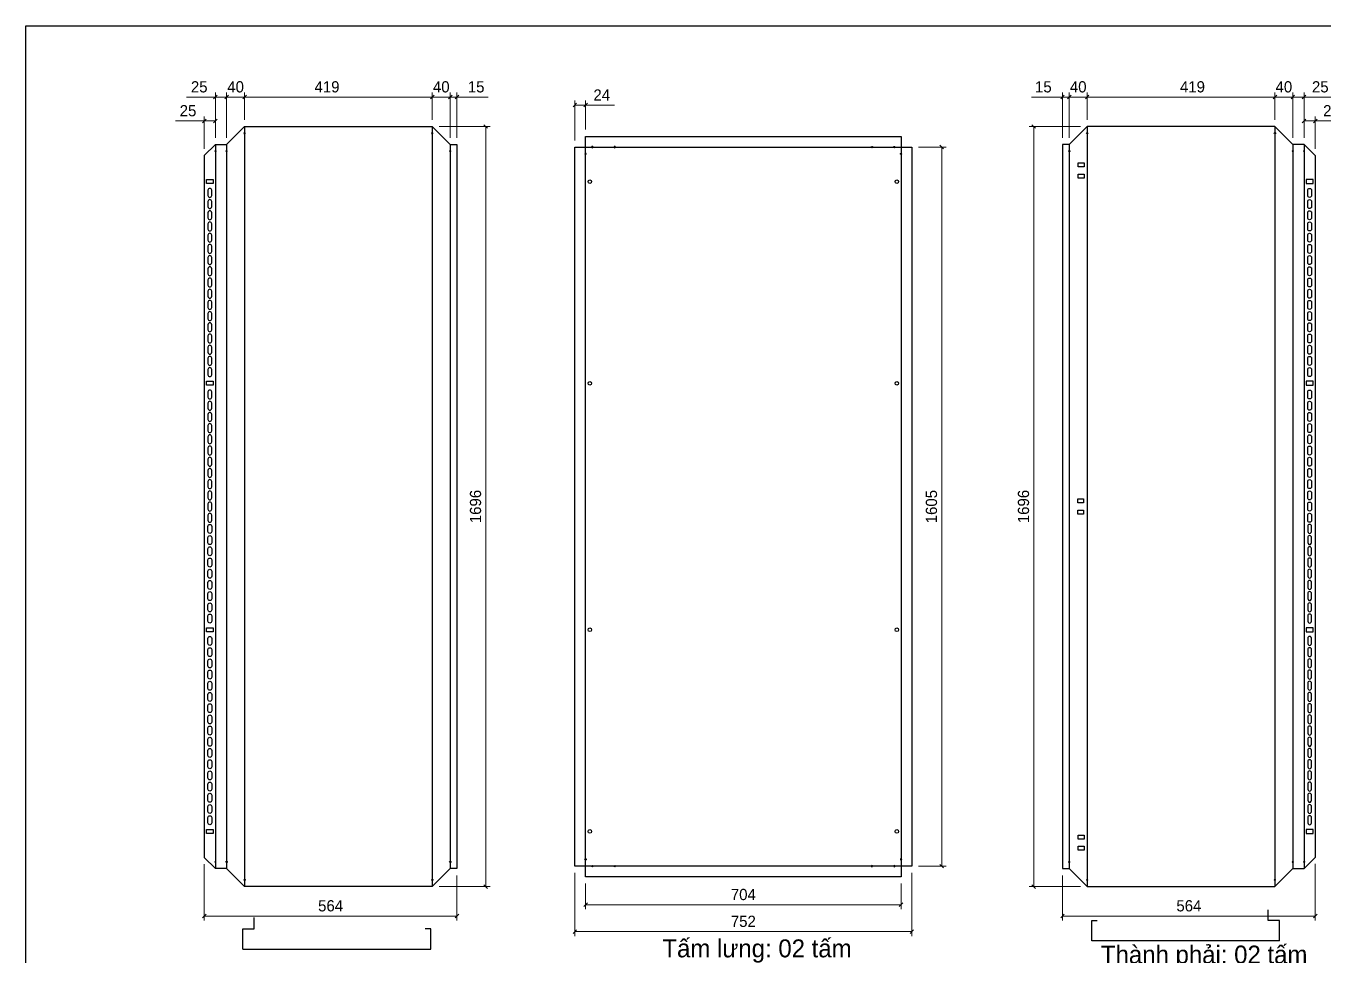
# Model space of a CAD drawing. Header units: millimetres. Extents: x 0 to 4455, y 0 to 3150.
# Drawn here: x 0 to 2895, y 1077 to 3150 of the extents above; entities that cross this region are included whole.
import ezdxf
from ezdxf.enums import TextEntityAlignment as Align

# ---------------------------------------------------------------- set-up
doc = ezdxf.new("R2010")
doc.units = ezdxf.units.MM
doc.layers.add('CNC', color=7, linetype='Continuous')
doc.layers.add('DIM', color=253, linetype='Continuous')
doc.styles.add('Tahoma (Input Text)', font='tahoma.ttf')
doc.dimstyles.new('Dim-25', dxfattribs={"dimtxt": 25, "dimasz": 8, "dimexe": 10, "dimexo": 15, "dimgap": 10, "dimtad": 1, "dimdec": 0, "dimtxsty": 'Standard', "dimblk": 'OBLIQUE', "dimcen": 10, "dimclrd": 5, "dimclre": 5, "dimclrt": 3, "dimazin": 3, "dimtfac": 1, "dimtdec": 0, "dimtmove": 0, "dimatfit": 3, "dimldrblk": 'OBLIQUE', "dimlwd": 9, "dimlwe": 9})

# ---------------------------------------------------------------- blocks, each defined once
blk = doc.blocks.new('khungtenAsean2')
at = {"color": 7}
blk.add_lwpolyline([(0, 0), (2970, 0), (2970, -2100), (0, -2100)], close=True, dxfattribs=at)
at = {"color": 1, "style": 'Tahoma (Input Text)', "flags": 8}
for tag, p in [('#01', (137.1, -2021.3)), ('#03', (506.6, -2019.3)), ('#05', (1106.6, -2021.3)), ('#07', (1834.7, -2021.3)), ('#09', (2146.7, -2021.3)), ('#02', (98.5, -2081.3)), ('#04', (486.1, -2081.3)), ('#06', (1065.3, -2081.3)), ('#08', (1817.4, -2081.3)), ('#10', (2146.7, -2081.3))]:
    blk.add_attdef(tag, p, '', height=25, dxfattribs=at)
blk.add_attdef('#11', text='', height=25, dxfattribs=at).set_placement((2915, -2067.3), align=Align.CENTER)
blk = doc.blocks.new('*D1')
at = {"color": 0, "linetype": 'ByBlock', "lineweight": -2}
for p, q in [((1030.1, 2921.6), (1022.1, 2929.6)), ((1022.1, 1233.6), (1030.1, 1225.6))]:
    blk.add_line(p, q, dxfattribs=at)
at = {"layer": 'Defpoints', "color": 0, "transparency": 16777216}
for p in [(906.9, 2925.6), (906.9, 1229.6), (1026.1, 1229.6)]:
    blk.add_point(p, dxfattribs=at)
at = {"layer": 'DIM', "color": 5, "lineweight": 9, "transparency": 16777216}
for p, q in [((921.9, 2925.6), (1036.1, 2925.6)), ((1026.1, 2925.6), (1026.1, 1229.6)), ((921.9, 1229.6), (1036.1, 1229.6))]:
    blk.add_line(p, q, dxfattribs=at)
at = {"layer": 'DIM', "color": 3, "transparency": 16777216, "insert": (1003.4, 2077.6), "char_height": 25, "attachment_point": 5, "rotation": 90}
blk.add_mtext('1696', dxfattribs=at)
blk = doc.blocks.new('_Oblique')
at = {"color": 0, "linetype": 'ByBlock', "lineweight": -2}
blk.add_line((-0.5, -0.5), (0.5, 0.5), dxfattribs=at)
blk = doc.blocks.new('*D2')
at = {"color": 0, "linetype": 'ByBlock', "lineweight": -2}
for p, q in [((491.9, 2995.3), (483.9, 2987.3)), ((902.9, 2987.3), (910.9, 2995.3))]:
    blk.add_line(p, q, dxfattribs=at)
at = {"layer": 'Defpoints', "color": 0, "transparency": 16777216}
for p in [(906.9, 2991.3), (487.9, 2925.6), (906.9, 2925.6)]:
    blk.add_point(p, dxfattribs=at)
at = {"layer": 'DIM', "color": 5, "lineweight": 9, "transparency": 16777216}
for p, q in [((487.9, 2940.6), (487.9, 3001.3)), ((487.9, 2991.3), (906.9, 2991.3)), ((906.9, 2940.6), (906.9, 3001.3))]:
    blk.add_line(p, q, dxfattribs=at)
at = {"layer": 'DIM', "color": 3, "transparency": 16777216, "insert": (671.9, 3014), "char_height": 25, "attachment_point": 5}
blk.add_mtext('419', dxfattribs=at)
blk = doc.blocks.new('*D3')
at = {"color": 0, "linetype": 'ByBlock', "lineweight": -2}
for p, q in [((910.9, 2995.3), (902.9, 2987.3)), ((942.9, 2987.3), (950.9, 2995.3))]:
    blk.add_line(p, q, dxfattribs=at)
at = {"layer": 'Defpoints', "color": 0, "transparency": 16777216}
for p in [(946.9, 2991.3), (906.9, 2925.6), (946.9, 2885.6)]:
    blk.add_point(p, dxfattribs=at)
at = {"layer": 'DIM', "color": 5, "lineweight": 9, "transparency": 16777216}
for p, q in [((906.9, 2940.6), (906.9, 3001.3)), ((906.9, 2991.3), (946.9, 2991.3)), ((946.9, 2900.6), (946.9, 3001.3))]:
    blk.add_line(p, q, dxfattribs=at)
at = {"layer": 'DIM', "color": 3, "transparency": 16777216, "insert": (926.9, 3014), "char_height": 25, "attachment_point": 5}
blk.add_mtext('40', dxfattribs=at)
blk = doc.blocks.new('*D4')
at = {"color": 0, "linetype": 'ByBlock', "lineweight": -2}
for p, q in [((942.9, 2987.3), (950.9, 2995.3)), ((965.9, 2995.3), (957.9, 2987.3))]:
    blk.add_line(p, q, dxfattribs=at)
at = {"layer": 'Defpoints', "color": 0, "transparency": 16777216}
for p in [(961.9, 2991.3), (946.9, 2885.6), (961.9, 2885.6)]:
    blk.add_point(p, dxfattribs=at)
at = {"layer": 'DIM', "color": 5, "lineweight": 9, "transparency": 16777216}
for p, q in [((946.9, 2991.3), (938.9, 2991.3)), ((946.9, 2900.6), (946.9, 3001.3)), ((946.9, 2991.3), (961.9, 2991.3)), ((961.9, 2900.6), (961.9, 3001.3)), ((961.9, 2991.3), (1031.5, 2991.3))]:
    blk.add_line(p, q, dxfattribs=at)
at = {"layer": 'DIM', "color": 3, "transparency": 16777216, "insert": (1004.7, 3014), "char_height": 25, "attachment_point": 5}
blk.add_mtext('15', dxfattribs=at)
blk = doc.blocks.new('*D5')
at = {"color": 0, "linetype": 'ByBlock', "lineweight": -2}
for p, q in [((401.9, 1167.7), (393.9, 1159.7)), ((957.9, 1159.7), (965.9, 1167.7))]:
    blk.add_line(p, q, dxfattribs=at)
at = {"layer": 'Defpoints', "color": 0, "transparency": 16777216}
for p in [(397.9, 1294.6), (961.9, 1269.6), (961.9, 1163.7)]:
    blk.add_point(p, dxfattribs=at)
at = {"layer": 'DIM', "color": 5, "lineweight": 9, "transparency": 16777216}
for p, q in [((397.9, 1279.6), (397.9, 1153.7)), ((961.9, 1254.6), (961.9, 1153.7)), ((397.9, 1163.7), (961.9, 1163.7))]:
    blk.add_line(p, q, dxfattribs=at)
at = {"layer": 'DIM', "color": 3, "transparency": 16777216, "insert": (679.9, 1186.5), "char_height": 25, "attachment_point": 5}
blk.add_mtext('564', dxfattribs=at)
blk = doc.blocks.new('*D6')
at = {"color": 0, "linetype": 'ByBlock', "lineweight": -2}
for p, q in [((451.9, 2995.3), (443.9, 2987.3)), ((483.9, 2987.3), (491.9, 2995.3))]:
    blk.add_line(p, q, dxfattribs=at)
at = {"layer": 'Defpoints', "color": 0, "transparency": 16777216}
for p in [(447.9, 2991.3), (487.9, 2925.6), (447.9, 2885.6)]:
    blk.add_point(p, dxfattribs=at)
at = {"layer": 'DIM', "color": 5, "lineweight": 9, "transparency": 16777216}
for p, q in [((447.9, 2900.6), (447.9, 3001.3)), ((487.9, 2991.3), (447.9, 2991.3)), ((487.9, 2940.6), (487.9, 3001.3))]:
    blk.add_line(p, q, dxfattribs=at)
at = {"layer": 'DIM', "color": 3, "transparency": 16777216, "insert": (467.9, 3014), "char_height": 25, "attachment_point": 5}
blk.add_mtext('40', dxfattribs=at)
blk = doc.blocks.new('f3daunguoc')
at = {"layer": 'CNC', "color": 2, "lineweight": -3}
blk.add_circle((0, 0), 1.5, dxfattribs=at)
blk = doc.blocks.new('f2dauxuoi')
at = {"layer": 'CNC', "color": 2, "lineweight": -3}
blk.add_circle((0, 0), 1, dxfattribs=at)
blk = doc.blocks.new('*D7')
at = {"color": 0, "linetype": 'ByBlock', "lineweight": -2}
for p, q in [((426.9, 2995.3), (418.9, 2987.3)), ((443.9, 2987.3), (451.9, 2995.3))]:
    blk.add_line(p, q, dxfattribs=at)
at = {"layer": 'Defpoints', "color": 0, "transparency": 16777216}
for p in [(422.9, 2991.3), (422.9, 2885.6), (447.9, 2885.6)]:
    blk.add_point(p, dxfattribs=at)
at = {"layer": 'DIM', "color": 5, "lineweight": 9, "transparency": 16777216}
for p, q in [((422.9, 2991.3), (358.4, 2991.3)), ((422.9, 2900.6), (422.9, 3001.3)), ((447.9, 2991.3), (422.9, 2991.3)), ((447.9, 2900.6), (447.9, 3001.3))]:
    blk.add_line(p, q, dxfattribs=at)
at = {"layer": 'DIM', "color": 3, "transparency": 16777216, "insert": (386.7, 3014), "char_height": 25, "attachment_point": 5}
blk.add_mtext('25', dxfattribs=at)
blk = doc.blocks.new('*D8')
at = {"color": 0, "linetype": 'ByBlock', "lineweight": -2}
for p, q in [((401.9, 2941.9), (393.9, 2933.9)), ((418.9, 2933.9), (426.9, 2941.9))]:
    blk.add_line(p, q, dxfattribs=at)
at = {"layer": 'Defpoints', "color": 0, "transparency": 16777216}
for p in [(397.9, 2937.9), (422.9, 2885.6), (397.9, 2860.6)]:
    blk.add_point(p, dxfattribs=at)
at = {"layer": 'DIM', "color": 5, "lineweight": 9, "transparency": 16777216}
for p, q in [((397.9, 2937.9), (333.4, 2937.9)), ((397.9, 2875.6), (397.9, 2947.9)), ((422.9, 2937.9), (397.9, 2937.9)), ((422.9, 2900.6), (422.9, 2947.9))]:
    blk.add_line(p, q, dxfattribs=at)
at = {"layer": 'DIM', "color": 3, "transparency": 16777216, "insert": (361.7, 2960.7), "char_height": 25, "attachment_point": 5}
blk.add_mtext('25', dxfattribs=at)
blk = doc.blocks.new('ovan8.5x20')
at = {"layer": 'CNC', "color": 2, "lineweight": -3}
for p, q in [((5.7, 4.2), (-5.8, 4.2)), ((-5.8, -4.2), (5.7, -4.2))]:
    blk.add_line(p, q, dxfattribs=at)
for centre, start, end in [((-5.8, 0), 90, 270), ((5.7, 0), 270, 90)]:
    blk.add_arc(centre, 4.25, start, end, dxfattribs=at)
blk = doc.blocks.new('*D19')
at = {"color": 0, "linetype": 'ByBlock', "lineweight": -2}
for p, q in [((2253.1, 2921.6), (2245.1, 2929.6)), ((2245.1, 1233.6), (2253.1, 1225.6))]:
    blk.add_line(p, q, dxfattribs=at)
at = {"layer": 'Defpoints', "color": 0, "transparency": 16777216}
for p in [(2368.3, 2925.6), (2249.1, 1229.6), (2368.3, 1229.6)]:
    blk.add_point(p, dxfattribs=at)
at = {"layer": 'DIM', "color": 5, "lineweight": 9, "transparency": 16777216}
for p, q in [((2353.3, 2925.6), (2239.1, 2925.6)), ((2249.1, 2925.6), (2249.1, 1229.6)), ((2353.3, 1229.6), (2239.1, 1229.6))]:
    blk.add_line(p, q, dxfattribs=at)
at = {"layer": 'DIM', "color": 3, "transparency": 16777216, "insert": (2226.3, 2077.6), "char_height": 25, "attachment_point": 5, "rotation": 90}
blk.add_mtext('1696', dxfattribs=at)
blk = doc.blocks.new('*D20')
at = {"color": 0, "linetype": 'ByBlock', "lineweight": -2}
for p, q in [((2372.3, 2995.3), (2364.3, 2987.3)), ((2783.3, 2987.3), (2791.3, 2995.3))]:
    blk.add_line(p, q, dxfattribs=at)
at = {"layer": 'Defpoints', "color": 0, "transparency": 16777216}
for p in [(2368.3, 2991.3), (2368.3, 2925.6), (2787.3, 2925.6)]:
    blk.add_point(p, dxfattribs=at)
at = {"layer": 'DIM', "color": 5, "lineweight": 9, "transparency": 16777216}
for p, q in [((2368.3, 2940.6), (2368.3, 3001.3)), ((2787.3, 2991.3), (2368.3, 2991.3)), ((2787.3, 2940.6), (2787.3, 3001.3))]:
    blk.add_line(p, q, dxfattribs=at)
at = {"layer": 'DIM', "color": 3, "transparency": 16777216, "insert": (2603.3, 3014), "char_height": 25, "attachment_point": 5}
blk.add_mtext('419', dxfattribs=at)
blk = doc.blocks.new('*D21')
at = {"color": 0, "linetype": 'ByBlock', "lineweight": -2}
for p, q in [((2332.3, 2995.3), (2324.3, 2987.3)), ((2364.3, 2987.3), (2372.3, 2995.3))]:
    blk.add_line(p, q, dxfattribs=at)
at = {"layer": 'Defpoints', "color": 0, "transparency": 16777216}
for p in [(2328.3, 2991.3), (2368.3, 2925.6), (2328.3, 2885.6)]:
    blk.add_point(p, dxfattribs=at)
at = {"layer": 'DIM', "color": 5, "lineweight": 9, "transparency": 16777216}
for p, q in [((2328.3, 2900.6), (2328.3, 3001.3)), ((2368.3, 2991.3), (2328.3, 2991.3)), ((2368.3, 2940.6), (2368.3, 3001.3))]:
    blk.add_line(p, q, dxfattribs=at)
at = {"layer": 'DIM', "color": 3, "transparency": 16777216, "insert": (2348.3, 3014), "char_height": 25, "attachment_point": 5}
blk.add_mtext('40', dxfattribs=at)
blk = doc.blocks.new('*D22')
at = {"color": 0, "linetype": 'ByBlock', "lineweight": -2}
for p, q in [((2309.3, 2987.3), (2317.3, 2995.3)), ((2332.3, 2995.3), (2324.3, 2987.3))]:
    blk.add_line(p, q, dxfattribs=at)
at = {"layer": 'Defpoints', "color": 0, "transparency": 16777216}
for p in [(2313.3, 2991.3), (2313.3, 2885.6), (2328.3, 2885.6)]:
    blk.add_point(p, dxfattribs=at)
at = {"layer": 'DIM', "color": 5, "lineweight": 9, "transparency": 16777216}
for p, q in [((2313.3, 2991.3), (2243.7, 2991.3)), ((2313.3, 2900.6), (2313.3, 3001.3)), ((2328.3, 2991.3), (2313.3, 2991.3)), ((2328.3, 2900.6), (2328.3, 3001.3)), ((2328.3, 2991.3), (2336.3, 2991.3))]:
    blk.add_line(p, q, dxfattribs=at)
at = {"layer": 'DIM', "color": 3, "transparency": 16777216, "insert": (2270.5, 3014), "char_height": 25, "attachment_point": 5}
blk.add_mtext('15', dxfattribs=at)
blk = doc.blocks.new('*D23')
at = {"color": 0, "linetype": 'ByBlock', "lineweight": -2}
for p, q in [((2317.3, 1167.7), (2309.3, 1159.7)), ((2873.3, 1159.7), (2881.3, 1167.7))]:
    blk.add_line(p, q, dxfattribs=at)
at = {"layer": 'Defpoints', "color": 0, "transparency": 16777216}
for p in [(2877.3, 1295.6), (2313.3, 1269.6), (2313.3, 1163.7)]:
    blk.add_point(p, dxfattribs=at)
at = {"layer": 'DIM', "color": 5, "lineweight": 9, "transparency": 16777216}
for p, q in [((2877.3, 1280.6), (2877.3, 1153.7)), ((2313.3, 1254.6), (2313.3, 1153.7)), ((2877.3, 1163.7), (2313.3, 1163.7))]:
    blk.add_line(p, q, dxfattribs=at)
at = {"layer": 'DIM', "color": 3, "transparency": 16777216, "insert": (2595.3, 1186.5), "char_height": 25, "attachment_point": 5}
blk.add_mtext('564', dxfattribs=at)
blk = doc.blocks.new('*D24')
at = {"color": 0, "linetype": 'ByBlock', "lineweight": -2}
for p, q in [((2791.3, 2995.3), (2783.3, 2987.3)), ((2823.3, 2987.3), (2831.3, 2995.3))]:
    blk.add_line(p, q, dxfattribs=at)
at = {"layer": 'Defpoints', "color": 0, "transparency": 16777216}
for p in [(2827.3, 2991.3), (2787.3, 2925.6), (2827.3, 2885.6)]:
    blk.add_point(p, dxfattribs=at)
at = {"layer": 'DIM', "color": 5, "lineweight": 9, "transparency": 16777216}
for p, q in [((2787.3, 2940.6), (2787.3, 3001.3)), ((2787.3, 2991.3), (2827.3, 2991.3)), ((2827.3, 2900.6), (2827.3, 3001.3))]:
    blk.add_line(p, q, dxfattribs=at)
at = {"layer": 'DIM', "color": 3, "transparency": 16777216, "insert": (2807.3, 3014), "char_height": 25, "attachment_point": 5}
blk.add_mtext('40', dxfattribs=at)
blk = doc.blocks.new('*D25')
at = {"color": 0, "linetype": 'ByBlock', "lineweight": -2}
for p, q in [((2831.3, 2995.3), (2823.3, 2987.3)), ((2848.3, 2987.3), (2856.3, 2995.3))]:
    blk.add_line(p, q, dxfattribs=at)
at = {"layer": 'Defpoints', "color": 0, "transparency": 16777216}
for p in [(2852.3, 2991.3), (2827.3, 2885.6), (2852.3, 2885.6)]:
    blk.add_point(p, dxfattribs=at)
at = {"layer": 'DIM', "color": 5, "lineweight": 9, "transparency": 16777216}
for p, q in [((2827.3, 2900.6), (2827.3, 3001.3)), ((2827.3, 2991.3), (2852.3, 2991.3)), ((2852.3, 2900.6), (2852.3, 3001.3)), ((2852.3, 2991.3), (2916.8, 2991.3))]:
    blk.add_line(p, q, dxfattribs=at)
at = {"layer": 'DIM', "color": 3, "transparency": 16777216, "insert": (2888.5, 3014), "char_height": 25, "attachment_point": 5}
blk.add_mtext('25', dxfattribs=at)
blk = doc.blocks.new('*D26')
at = {"color": 0, "linetype": 'ByBlock', "lineweight": -2}
for p, q in [((2856.3, 2941.9), (2848.3, 2933.9)), ((2873.3, 2933.9), (2881.3, 2941.9))]:
    blk.add_line(p, q, dxfattribs=at)
at = {"layer": 'Defpoints', "color": 0, "transparency": 16777216}
for p in [(2877.3, 2937.9), (2852.3, 2885.6), (2877.3, 2860.6)]:
    blk.add_point(p, dxfattribs=at)
at = {"layer": 'DIM', "color": 5, "lineweight": 9, "transparency": 16777216}
for p, q in [((2852.3, 2900.6), (2852.3, 2947.9)), ((2852.3, 2937.9), (2877.3, 2937.9)), ((2877.3, 2875.6), (2877.3, 2947.9)), ((2877.3, 2937.9), (2941.8, 2937.9))]:
    blk.add_line(p, q, dxfattribs=at)
at = {"layer": 'DIM', "color": 3, "transparency": 16777216, "insert": (2913.5, 2960.7), "char_height": 25, "attachment_point": 5}
blk.add_mtext('25', dxfattribs=at)
blk = doc.blocks.new('*D27')
at = {"color": 0, "linetype": 'ByBlock', "lineweight": -2}
for p, q in [((2047.7, 2875.6), (2039.7, 2883.6)), ((2039.7, 1279.1), (2047.7, 1271.1))]:
    blk.add_line(p, q, dxfattribs=at)
at = {"layer": 'Defpoints', "color": 0, "transparency": 16777216}
for p in [(1977, 2879.6), (1977, 1275.1), (2043.7, 1275.1)]:
    blk.add_point(p, dxfattribs=at)
at = {"layer": 'DIM', "color": 5, "lineweight": 9, "transparency": 16777216}
for p, q in [((1992, 2879.6), (2053.7, 2879.6)), ((2043.7, 2879.6), (2043.7, 1275.1)), ((1992, 1275.1), (2053.7, 1275.1))]:
    blk.add_line(p, q, dxfattribs=at)
at = {"layer": 'DIM', "color": 3, "transparency": 16777216, "insert": (2020.9, 2077.4), "char_height": 25, "attachment_point": 5, "rotation": 90}
blk.add_mtext('1605', dxfattribs=at)
blk = doc.blocks.new('*D28')
at = {"color": 0, "linetype": 'ByBlock', "lineweight": -2}
for p, q in [((1253, 1192.9), (1245, 1184.9)), ((1949, 1184.9), (1957, 1192.9))]:
    blk.add_line(p, q, dxfattribs=at)
at = {"layer": 'Defpoints', "color": 0, "transparency": 16777216}
for p in [(1249, 1251.1), (1953, 1251.1), (1953, 1188.9)]:
    blk.add_point(p, dxfattribs=at)
at = {"layer": 'DIM', "color": 5, "lineweight": 9, "transparency": 16777216}
for p, q in [((1249, 1236.1), (1249, 1178.9)), ((1953, 1236.1), (1953, 1178.9)), ((1249, 1188.9), (1953, 1188.9))]:
    blk.add_line(p, q, dxfattribs=at)
at = {"layer": 'DIM', "color": 3, "transparency": 16777216, "insert": (1601, 1211.7), "char_height": 25, "attachment_point": 5}
blk.add_mtext('704', dxfattribs=at)
blk = doc.blocks.new('*D29')
at = {"color": 0, "linetype": 'ByBlock', "lineweight": -2}
for p, q in [((1229, 1133), (1221, 1125)), ((1973, 1125), (1981, 1133))]:
    blk.add_line(p, q, dxfattribs=at)
at = {"layer": 'Defpoints', "color": 0, "transparency": 16777216}
for p in [(1225, 1275.1), (1977, 1275.1), (1977, 1129)]:
    blk.add_point(p, dxfattribs=at)
at = {"layer": 'DIM', "color": 5, "lineweight": 9, "transparency": 16777216}
for p, q in [((1225, 1260.1), (1225, 1119)), ((1977, 1260.1), (1977, 1119)), ((1225, 1129), (1977, 1129))]:
    blk.add_line(p, q, dxfattribs=at)
at = {"layer": 'DIM', "color": 3, "transparency": 16777216, "insert": (1601, 1151.8), "char_height": 25, "attachment_point": 5}
blk.add_mtext('752', dxfattribs=at)
blk = doc.blocks.new('*D30')
at = {"color": 0, "linetype": 'ByBlock', "lineweight": -2}
for p, q in [((1229, 2977.4), (1221, 2969.4)), ((1245, 2969.4), (1253, 2977.4))]:
    blk.add_line(p, q, dxfattribs=at)
at = {"layer": 'Defpoints', "color": 0, "transparency": 16777216}
for p in [(1249, 2973.4), (1249, 2903.6), (1225, 2879.6)]:
    blk.add_point(p, dxfattribs=at)
at = {"layer": 'DIM', "color": 5, "lineweight": 9, "transparency": 16777216}
for p, q in [((1225, 2894.6), (1225, 2983.4)), ((1249, 2918.6), (1249, 2983.4)), ((1225, 2973.4), (1249, 2973.4)), ((1249, 2973.4), (1313.1, 2973.4))]:
    blk.add_line(p, q, dxfattribs=at)
at = {"layer": 'DIM', "color": 3, "transparency": 16777216, "insert": (1285, 2995.9), "char_height": 25, "attachment_point": 5}
blk.add_mtext('24', dxfattribs=at)

msp = doc.modelspace()

# ---------------------------------------------------------------- linework, layer by layer
at = {"color": 7}
for p, q in [((447.9, 2885.6), (487.9, 2925.6)), ((487.9, 2925.6), (487.9, 1229.6)), ((906.9, 2925.6), (906.9, 1229.6)), ((906.9, 2925.6), (946.9, 2885.6)), ((2368.3, 2925.6), (2328.3, 2885.6)), ((2368.3, 2925.6), (2368.3, 1229.6)), ((2787.3, 2925.6), (2787.3, 1229.6)), ((2827.3, 2885.6), (2787.3, 2925.6)), ((422.9, 2885.6), (397.9, 2860.6)), ((422.9, 2885.6), (422.9, 1269.6)), ((447.9, 2885.6), (447.9, 1269.6)), ((946.9, 2885.6), (946.9, 1269.6)), ((2328.3, 2885.6), (2328.3, 1269.6)), ((2827.3, 2885.6), (2827.3, 1269.6)), ((2852.3, 2885.6), (2852.3, 1269.6)), ((2852.3, 2885.6), (2877.3, 2860.6)), ((397.9, 2860.6), (397.9, 1294.6)), ((2877.3, 2860.6), (2877.3, 1294.6)), ((422.9, 1269.6), (397.9, 1294.6)), ((2852.3, 1269.6), (2877.3, 1294.6)), ((447.9, 1269.6), (487.9, 1229.6)), ((906.9, 1229.6), (946.9, 1269.6)), ((2368.3, 1229.6), (2328.3, 1269.6)), ((2827.3, 1269.6), (2787.3, 1229.6)), ((509.3, 1135.2), (509.3, 1160.2)), ((2772.4, 1153.7), (2772.4, 1177.7)), ((484.3, 1090.2), (484.3, 1135.2)), ((484.3, 1135.2), (509.3, 1135.2)), ((903.3, 1135.2), (891.3, 1135.2)), ((903.3, 1090.2), (903.3, 1135.2)), ((2378.4, 1108.7), (2378.4, 1153.7)), ((2378.4, 1153.7), (2390.4, 1153.7)), ((2797.4, 1153.7), (2772.4, 1153.7)), ((2797.4, 1108.7), (2797.4, 1153.7)), ((2797.4, 1108.7), (2378.4, 1108.7)), ((484.3, 1090.2), (903.3, 1090.2))]:
    msp.add_line(p, q, dxfattribs=at)
for points in [[(487.9, 2925.6), (906.9, 2925.6)], [(2787.3, 2925.6), (2368.3, 2925.6)], [(1953, 2879.6), (1977, 2879.6), (1977, 1275.1), (1953, 1275.1), (1953, 1251.1), (1249, 1251.1), (1249, 1275.1), (1225, 1275.1), (1225, 2879.6), (1249, 2879.6), (1249, 2903.6), (1953, 2903.6), (1953, 2879.6)], [(422.9, 2885.6), (447.9, 2885.6)], [(946.9, 2885.6), (961.9, 2885.6), (961.9, 1269.6), (946.9, 1269.6)], [(2328.3, 2885.6), (2313.3, 2885.6), (2313.3, 1269.6), (2328.3, 1269.6)], [(2852.3, 2885.6), (2827.3, 2885.6)], [(447.9, 1269.6), (422.9, 1269.6)], [(2827.3, 1269.6), (2852.3, 1269.6)], [(906.9, 1229.6), (487.9, 1229.6)], [(2368.3, 1229.6), (2787.3, 1229.6)]]:
    msp.add_lwpolyline(points, dxfattribs=at)
msp.add_lwpolyline([(1953, 2879.6), (1953, 1275.1), (1249, 1275.1), (1249, 2879.6)], close=True, dxfattribs=at)
at = {"color": 2}
for points in [[(2348.3, 2844.6), (2361.3, 2844.6), (2361.3, 2835.6), (2348.3, 2835.6)], [(2348.3, 2819.6), (2361.3, 2819.6), (2361.3, 2810.6), (2348.3, 2810.6)], [(402.9, 2807.1), (417.9, 2807.1), (417.9, 2798.1), (402.9, 2798.1)], [(2872.3, 2807.1), (2857.3, 2807.1), (2857.3, 2798.1), (2872.3, 2798.1)], [(402.9, 2357.1), (417.9, 2357.1), (417.9, 2348.1), (402.9, 2348.1)], [(2872.3, 2357.1), (2857.3, 2357.1), (2857.3, 2348.1), (2872.3, 2348.1)], [(2347.3, 2094.6), (2360.3, 2094.6), (2360.3, 2085.6), (2347.3, 2085.6)], [(2347.3, 2069.6), (2360.3, 2069.6), (2360.3, 2060.6), (2347.3, 2060.6)], [(402.9, 1807.1), (417.9, 1807.1), (417.9, 1798.1), (402.9, 1798.1)], [(2872.3, 1807.1), (2857.3, 1807.1), (2857.3, 1798.1), (2872.3, 1798.1)], [(402.9, 1357.1), (417.9, 1357.1), (417.9, 1348.1), (402.9, 1348.1)], [(2348.3, 1344.6), (2361.3, 1344.6), (2361.3, 1335.6), (2348.3, 1335.6)], [(2872.3, 1357.1), (2857.3, 1357.1), (2857.3, 1348.1), (2872.3, 1348.1)], [(2348.3, 1319.6), (2361.3, 1319.6), (2361.3, 1310.6), (2348.3, 1310.6)]]:
    msp.add_lwpolyline(points, close=True, dxfattribs=at)
for centre in [(1258.5, 2802.6), (1943.5, 2802.6), (1258.5, 2352.6), (1943.5, 2352.6), (1258.5, 1802.6), (1943.5, 1802.6), (1258.5, 1352.6), (1943.5, 1352.6)]:
    msp.add_circle(centre, 4, dxfattribs=at)

# ---------------------------------------------------------------- block references
at = {"color": 7, "xscale": 1.5, "yscale": 1.5, "zscale": 1.5}
msp.add_blockref('khungtenAsean2', (0, 3150), dxfattribs=at)
at = {"lineweight": -3, "xscale": -1, "rotation": 180}
for name, p in [('f3daunguoc', (487.9, 2910.6)), ('f3daunguoc', (906.9, 2910.6)), ('f3daunguoc', (447.9, 2870.6)), ('f3daunguoc', (946.9, 2870.6)), ('f3daunguoc', (1249, 2864.6)), ('f3daunguoc', (1264, 2879.6)), ('f3daunguoc', (1314, 2879.6)), ('f2dauxuoi', (422.9, 1284.6))]:
    msp.add_blockref(name, p, dxfattribs=at)
at = {"lineweight": -3, "rotation": 180}
for name, p in [('f3daunguoc', (2368.3, 2910.6)), ('f3daunguoc', (2787.3, 2910.6)), ('f3daunguoc', (1888, 2879.6)), ('f3daunguoc', (1938, 2879.6)), ('f3daunguoc', (1953, 2864.6)), ('f3daunguoc', (2328.3, 2870.6)), ('f3daunguoc', (2827.3, 2870.6)), ('f2dauxuoi', (2852.3, 1284.6))]:
    msp.add_blockref(name, p, dxfattribs=at)
at = {"lineweight": -3}
for name, p in [('f2dauxuoi', (422.9, 2870.6)), ('f3daunguoc', (447.9, 1284.6)), ('f3daunguoc', (946.9, 1284.6)), ('f3daunguoc', (1249, 1290.1)), ('f3daunguoc', (1264, 1275.1)), ('f3daunguoc', (1314, 1275.1)), ('f3daunguoc', (487.9, 1244.6)), ('f3daunguoc', (906.9, 1244.6))]:
    msp.add_blockref(name, p, dxfattribs=at)
at = {"lineweight": -3, "xscale": -1}
for name, p in [('f2dauxuoi', (2852.3, 2870.6)), ('f3daunguoc', (1888, 1275.1)), ('f3daunguoc', (1938, 1275.1)), ('f3daunguoc', (1953, 1290.1)), ('f3daunguoc', (2328.3, 1284.6)), ('f3daunguoc', (2827.3, 1284.6)), ('f3daunguoc', (2368.3, 1244.6)), ('f3daunguoc', (2787.3, 1244.6))]:
    msp.add_blockref(name, p, dxfattribs=at)
at = {"layer": 'CNC', "lineweight": -3}
for p, rotation in [((410.4, 2777.6), 90), ((410.4, 2752.6), 90), ((410.4, 2727.6), 90), ((410.4, 2702.6), 90), ((410.4, 2677.6), 90), ((410.4, 2652.6), 90), ((410.4, 2627.6), 90), ((410.4, 2602.6), 90), ((410.4, 2577.6), 90), ((410.4, 2552.6), 90), ((410.4, 2527.6), 90), ((410.4, 2502.6), 90), ((410.4, 2477.6), 90), ((410.4, 2452.6), 90), ((410.4, 2427.6), 90), ((410.4, 2402.6), 90), ((410.4, 2377.6), 90), ((410.4, 2327.6), 90), ((410.4, 2302.6), 90), ((410.4, 2277.6), 90), ((410.4, 2252.6), 90), ((410.4, 2227.6), 90), ((410.4, 2202.6), 90), ((410.4, 2177.6), 90), ((410.4, 2152.6), 90), ((410.4, 2127.6), 90), ((410.4, 2102.6), 90), ((410.4, 2077.6), 90), ((410.4, 2052.6), 90), ((2864.8, 2027.6), 270), ((2864.8, 2002.6), 270), ((2864.8, 1977.6), 270), ((2864.8, 1952.6), 270), ((2864.8, 1927.6), 270), ((2864.8, 1902.6), 270), ((2864.8, 1877.6), 270), ((2864.8, 1852.6), 270), ((2864.8, 1827.6), 270), ((2864.8, 1777.6), 270), ((2864.8, 1752.6), 270), ((2864.8, 1727.6), 270), ((2864.8, 1702.6), 270), ((2864.8, 1677.6), 270), ((2864.8, 1652.6), 270), ((2864.8, 1627.6), 270), ((2864.8, 1602.6), 270), ((2864.8, 1577.6), 270), ((2864.8, 1552.6), 270), ((2864.8, 1527.6), 270), ((2864.8, 1502.6), 270), ((2864.8, 1477.6), 270), ((2864.8, 1452.6), 270), ((2864.8, 1427.6), 270), ((2864.8, 1402.6), 270), ((2864.8, 1377.6), 270)]:
    msp.add_blockref('ovan8.5x20', p, dxfattribs=dict(at, rotation=rotation))
at = {"layer": 'CNC', "lineweight": -3, "xscale": -1}
for p, rotation in [((2864.8, 2777.6), 270), ((2864.8, 2752.6), 270), ((2864.8, 2727.6), 270), ((2864.8, 2702.6), 270), ((2864.8, 2677.6), 270), ((2864.8, 2652.6), 270), ((2864.8, 2627.6), 270), ((2864.8, 2602.6), 270), ((2864.8, 2577.6), 270), ((2864.8, 2552.6), 270), ((2864.8, 2527.6), 270), ((2864.8, 2502.6), 270), ((2864.8, 2477.6), 270), ((2864.8, 2452.6), 270), ((2864.8, 2427.6), 270), ((2864.8, 2402.6), 270), ((2864.8, 2377.6), 270), ((2864.8, 2327.6), 270), ((2864.8, 2302.6), 270), ((2864.8, 2277.6), 270), ((2864.8, 2252.6), 270), ((2864.8, 2227.6), 270), ((2864.8, 2202.6), 270), ((2864.8, 2177.6), 270), ((2864.8, 2152.6), 270), ((2864.8, 2127.6), 270), ((2864.8, 2102.6), 270), ((2864.8, 2077.6), 270), ((2864.8, 2052.6), 270), ((410.4, 2027.6), 90), ((410.4, 2002.6), 90), ((410.4, 1977.6), 90), ((410.4, 1952.6), 90), ((410.4, 1927.6), 90), ((410.4, 1902.6), 90), ((410.4, 1877.6), 90), ((410.4, 1852.6), 90), ((410.4, 1827.6), 90), ((410.4, 1777.6), 90), ((410.4, 1752.6), 90), ((410.4, 1727.6), 90), ((410.4, 1702.6), 90), ((410.4, 1677.6), 90), ((410.4, 1652.6), 90), ((410.4, 1627.6), 90), ((410.4, 1602.6), 90), ((410.4, 1577.6), 90), ((410.4, 1552.6), 90), ((410.4, 1527.6), 90), ((410.4, 1502.6), 90), ((410.4, 1477.6), 90), ((410.4, 1452.6), 90), ((410.4, 1427.6), 90), ((410.4, 1402.6), 90), ((410.4, 1377.6), 90)]:
    msp.add_blockref('ovan8.5x20', p, dxfattribs=dict(at, rotation=rotation))

# ---------------------------------------------------------------- texts
at = {"color": 7, "char_height": 40, "width": 915, "attachment_point": 5}
for s, insert in [('Tấm lưng: 02 tấm', (1631.5, 1085.6)), ('Thành phải: 02 tấm', (2629.4, 1071.8))]:
    msp.add_mtext(s, dxfattribs=dict(at, insert=insert))

# ---------------------------------------------------------------- dimensions: what is measured, and where the dimension line sits
at = {"layer": 'DIM', "color": 7}
for base, p1, p2, picture, middle in [((422.9, 2991.3), (447.9, 2885.6), (422.9, 2885.6), '*D7', (386.7, 3014)), ((961.9, 2991.3), (946.9, 2885.6), (961.9, 2885.6), '*D4', (1004.7, 3014)), ((1249, 2973.4), (1225, 2879.6), (1249, 2903.6), '*D30', (1285, 2995.9)), ((397.9, 2937.9), (422.9, 2885.6), (397.9, 2860.6), '*D8', (361.7, 2960.7)), ((961.9, 1163.7), (397.9, 1294.6), (961.9, 1269.6), '*D5', (679.9, 1186.5)), ((1977, 1129), (1225, 1275.1), (1977, 1275.1), '*D29', (1601, 1151.8)), ((1953, 1188.9), (1249, 1251.1), (1953, 1251.1), '*D28', (1601, 1211.7))]:
    dim = msp.add_linear_dim(base=base, p1=p1, p2=p2, dimstyle='Dim-25', dxfattribs=at)
    dim.commit()
    dim.dimension.update_dxf_attribs({"geometry": picture, "text_midpoint": middle})
for base, p1, p2, picture, middle in [((447.9, 2991.3), (487.9, 2925.6), (447.9, 2885.6), '*D6', (467.9, 2991.3)), ((906.9, 2991.3), (487.9, 2925.6), (906.9, 2925.6), '*D2', (671.9, 2991.3)), ((946.9, 2991.3), (906.9, 2925.6), (946.9, 2885.6), '*D3', (926.9, 2991.3))]:
    dim = msp.add_linear_dim(base=base, p1=p1, p2=p2, dimstyle='Dim-25', dxfattribs=at)
    dim.commit()
    dim.dimension.update_dxf_attribs({"geometry": picture, "text_midpoint": middle, "dimtype": 160})
for base, p1, p2, angle, picture, middle in [((2313.3, 2991.3), (2328.3, 2885.6), (2313.3, 2885.6), 180, '*D22', (2270.5, 3014)), ((2852.3, 2991.3), (2827.3, 2885.6), (2852.3, 2885.6), 180, '*D25', (2888.5, 3014)), ((2877.3, 2937.9), (2852.3, 2885.6), (2877.3, 2860.6), 180, '*D26', (2913.5, 2960.7)), ((1026.1, 1229.6), (906.9, 2925.6), (906.9, 1229.6), 90, '*D1', (1003.4, 2077.6)), ((2249.1, 1229.6), (2368.3, 2925.6), (2368.3, 1229.6), 90, '*D19', (2226.3, 2077.6)), ((2043.6907287, 1275.1463703), (1976.9700615, 2879.6463703), (1976.9700615, 1275.1463703), 90, '*D27', (2020.926404, 2077.3963703)), ((2313.3, 1163.7), (2877.3, 1295.6), (2313.3, 1269.6), 180, '*D23', (2595.3, 1186.5))]:
    dim = msp.add_linear_dim(base=base, p1=p1, p2=p2, angle=angle, dimstyle='Dim-25', dxfattribs=at)
    dim.commit()
    dim.dimension.update_dxf_attribs({"geometry": picture, "text_midpoint": middle})
for base, p1, p2, picture, middle in [((2328.3, 2991.3), (2368.3, 2925.6), (2328.3, 2885.6), '*D21', (2348.3, 2991.3)), ((2368.3, 2991.3), (2787.3, 2925.6), (2368.3, 2925.6), '*D20', (2603.3, 2991.3)), ((2827.3, 2991.3), (2787.3, 2925.6), (2827.3, 2885.6), '*D24', (2807.3, 2991.3))]:
    dim = msp.add_linear_dim(base=base, p1=p1, p2=p2, angle=180, dimstyle='Dim-25', dxfattribs=at)
    dim.commit()
    dim.dimension.update_dxf_attribs({"geometry": picture, "text_midpoint": middle, "dimtype": 160})

doc.saveas('drawing.dxf')
